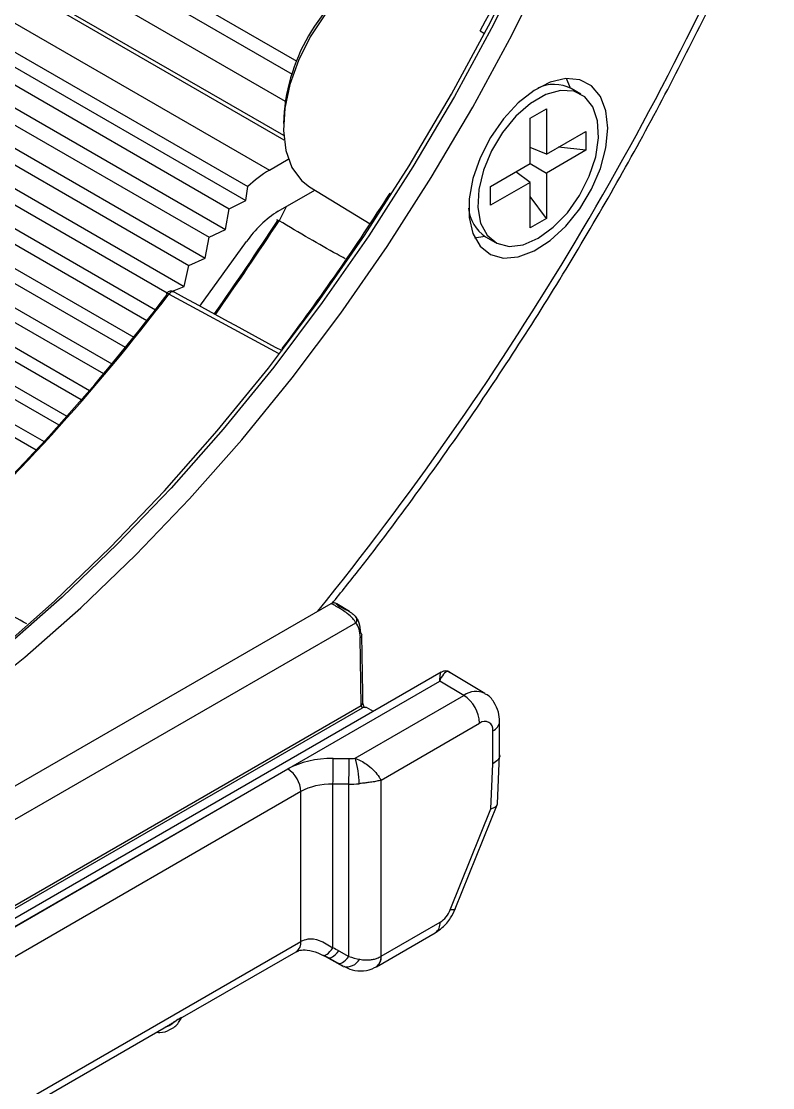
# Model space of a CAD drawing. Extents: x 6 to 134, y 3 to 97.
# Drawn here: x 24.871 to 26.855, y 68.674 to 71.49 of the extents above; entities that cross this region are included whole.
import ezdxf

# ---------------------------------------------------------------- set-up
doc = ezdxf.new("R2010")
doc.units = 0
doc.header["$MEASUREMENT"] = 0
doc.layers.add('OBJECT', color=7, linetype='CONTINUOUS')

msp = doc.modelspace()

# ---------------------------------------------------------------- linework, layer by layer
at = {"layer": 'OBJECT'}
for p, q in [((22.6248, 73.1011), (25.5984, 71.3845)), ((22.6076, 73.0701), (25.5858, 71.3508)), ((22.5737, 73.008), (25.5679, 71.2795)), ((22.5316, 72.928), (25.5644, 71.1772)), ((22.536, 72.9367), (25.5634, 71.189)), ((22.4914, 72.8488), (25.5259, 71.0971)), ((22.4622, 72.7893), (25.4692, 71.0534)), ((22.4473, 72.7583), (25.4635, 71.0171)), ((22.4298, 72.7212), (25.4201, 70.995)), ((22.4079, 72.6737), (25.4103, 70.9404)), ((22.3915, 72.6374), (25.367, 70.9196)), ((22.3699, 72.5887), (25.3562, 70.8647)), ((22.3546, 72.5532), (25.313, 70.8453)), ((22.3335, 72.5033), (25.3011, 70.7901)), ((22.3192, 72.4686), (25.2561, 70.7732)), ((22.2986, 72.4176), (25.2249, 70.7283)), ((22.2853, 72.3838), (25.2021, 70.7)), ((22.2653, 72.3316), (25.1678, 70.656)), ((22.253, 72.2988), (25.1453, 70.6292)), ((22.2336, 72.2455), (25.1098, 70.585)), ((22.2223, 72.2137), (25.0876, 70.5595)), ((22.2035, 72.1592), (25.051, 70.5154)), ((22.1931, 72.1284), (25.0292, 70.4912)), ((22.175, 72.0728), (24.9914, 70.447)), ((22.1656, 72.0431), (24.97, 70.4242)), ((22.4691, 71.8012), (24.931, 70.38)), ((22.4691, 71.7677), (24.91, 70.3586)), ((26.0827, 71.4647), (26.094, 71.4582)), ((26.3486, 71.2975), (26.3226, 71.3125)), ((26.214, 71.2342), (26.2572, 71.2591)), ((26.2572, 71.2591), (26.2572, 71.1391)), ((26.214, 71.1142), (26.214, 71.2342)), ((26.2572, 71.1391), (26.3611, 71.1991)), ((26.3611, 71.1991), (26.3611, 71.1493)), ((26.2572, 71.1391), (26.214, 71.1571)), ((26.3611, 71.1493), (26.2572, 71.0893)), ((26.3611, 71.1493), (26.289, 71.1575)), ((25.5259, 71.0971), (25.5757, 71.126)), ((26.1101, 71.0542), (26.214, 71.1142)), ((26.214, 71.1142), (26.2572, 71.0893)), ((26.214, 71.0644), (26.1769, 71.0928)), ((26.2572, 71.0893), (26.2572, 70.9693)), ((26.214, 71.0644), (26.1101, 71.0044)), ((26.214, 70.9444), (26.214, 71.0644)), ((25.4635, 71.0171), (25.4692, 71.0534)), ((25.5495, 70.9883), (25.6459, 71.0442)), ((25.6319, 71.0527), (25.7923, 70.9555)), ((25.8446, 71.0365), (25.8486, 71.0342)), ((26.1101, 71.0044), (26.1101, 71.0542)), ((26.2572, 70.9693), (26.214, 71.0276)), ((25.4201, 70.995), (25.4635, 71.0171)), ((25.4103, 70.9404), (25.4201, 70.995)), ((26.2572, 70.9693), (26.214, 70.9444)), ((25.3562, 70.8647), (25.367, 70.9196)), ((25.367, 70.9196), (25.4103, 70.9404)), ((26.0676, 70.9185), (26.0946, 70.9223)), ((26.0966, 70.9211), (26.1226, 70.906)), ((25.3425, 70.7381), (25.4659, 70.9082)), ((25.313, 70.8453), (25.3562, 70.8647)), ((25.3011, 70.7901), (25.313, 70.8453)), ((25.2703, 70.7773), (25.3011, 70.7901)), ((25.2021, 70.7), (25.2031, 70.7004)), ((25.1453, 70.6292), (25.1464, 70.6296)), ((25.5598, 70.6258), (25.5625, 70.6243)), ((25.5619, 70.6234), (25.5598, 70.6258)), ((25.0876, 70.5595), (25.0888, 70.5599)), ((25.0292, 70.4912), (25.0305, 70.4916)), ((24.97, 70.4242), (24.9713, 70.4245)), ((24.91, 70.3586), (24.9115, 70.3589)), ((25.6881, 69.9518), (23.3042, 68.5756)), ((25.7374, 69.9312), (25.7042, 69.9513)), ((23.3473, 68.5121), (25.754, 69.9015)), ((25.7687, 69.6834), (25.766, 69.8624)), ((25.7727, 69.7156), (25.7704, 69.8686)), ((25.9797, 69.7711), (23.6268, 68.4128)), ((26.0948, 69.7145), (26.0023, 69.7706)), ((23.6924, 68.4295), (25.9756, 69.7476)), ((26.0394, 69.7095), (25.9756, 69.7476)), ((25.7524, 69.5438), (26.0394, 69.7095)), ((23.3394, 68.281), (25.7687, 69.6834)), ((23.3432, 68.2751), (25.772, 69.6772)), ((25.772, 69.6772), (25.7687, 69.6834)), ((25.8004, 69.6676), (25.7827, 69.6782)), ((25.8207, 69.4861), (26.0811, 69.6364)), ((26.1337, 69.5485), (26.1337, 69.6407)), ((26.1161, 69.5292), (26.1161, 69.6162)), ((25.6944, 69.5433), (25.7364, 69.5429)), ((26.1279, 69.4237), (26.1336, 69.5523)), ((24.0945, 68.6608), (25.5749, 69.5154)), ((26.1108, 69.4105), (26.1161, 69.5291)), ((25.8207, 69.0206), (25.8207, 69.4861)), ((25.609, 69.4558), (24.1286, 68.6012)), ((25.609, 69.0602), (25.609, 69.4558)), ((25.6938, 69.0429), (25.6938, 69.4753)), ((25.7358, 69.4749), (25.6938, 69.4753)), ((25.7358, 69.0199), (25.7358, 69.4749)), ((26.0034, 69.1436), (26.1108, 69.4105)), ((26.0166, 69.1457), (26.1273, 69.4207)), ((25.8086, 68.9933), (25.964, 69.0831)), ((25.821, 69.0208), (25.9765, 69.1105)), ((24.1286, 68.2056), (25.609, 69.0602)), ((25.2966, 68.8597), (25.5965, 69.0328)), ((25.7093, 69.0348), (25.7358, 69.0199)), ((25.7208, 68.9941), (25.6686, 69.0228)), ((25.6801, 69.0171), (25.6694, 69.023)), ((25.6801, 69.0171), (25.6779, 69.0182)), ((25.7066, 69.0022), (25.6801, 69.0171)), ((24.8724, 68.6147), (25.2646, 68.8411))]:
    msp.add_line(p, q, dxfattribs=at)
at = {"layer": 'OBJECT', "flags": 128}
for points in [[(24.2862, 69.4555), (24.3487, 69.4929), (24.5032, 69.5936), (24.6568, 69.7051), (24.8087, 69.827), (24.9585, 69.9588), (25.1055, 70.1), (25.249, 70.25), (25.3885, 70.4081), (25.5234, 70.5737), (25.6532, 70.7462), (25.7773, 70.9247), (25.8952, 71.1087), (26.0064, 71.2973), (26.1105, 71.4898), (26.207, 71.6853)], [(26.2128, 71.6752), (26.1174, 71.482), (26.0146, 71.2918), (25.9047, 71.1055), (25.7882, 70.9237), (25.6656, 70.7473), (25.5374, 70.5769), (25.4041, 70.4133), (25.2663, 70.2571), (25.1244, 70.1089), (24.9793, 69.9694), (24.8313, 69.8392)], [(24.7299, 69.6906), (24.8801, 69.811), (25.0281, 69.9413), (25.1732, 70.0808), (25.315, 70.2289), (25.4529, 70.3851), (25.5862, 70.5488), (25.7144, 70.7191), (25.837, 70.8956), (25.9535, 71.0773), (26.0634, 71.2637), (26.1662, 71.4538), (26.2616, 71.647)], [(25.9762, 71.649), (25.951, 71.6593), (25.9085, 71.6638), (25.8619, 71.6555), (25.8129, 71.6345), (25.7636, 71.6019), (25.7161, 71.5588), (25.6723, 71.5072), (25.634, 71.4491), (25.6028, 71.3868), (25.58, 71.3231), (25.5665, 71.2604), (25.5628, 71.2014), (25.5692, 71.1485), (25.5853, 71.1039), (25.6105, 71.0694), (25.6319, 71.0527)], [(26.4194, 71.2079), (26.4145, 71.254), (26.3999, 71.2919), (26.3764, 71.3195), (26.3454, 71.3354), (26.3084, 71.3387), (26.2675, 71.3293), (26.2249, 71.3075), (26.1829, 71.2747), (26.1437, 71.2325), (26.1094, 71.1833), (26.082, 71.1297), (26.0628, 71.0746), (26.053, 71.021), (26.053, 70.9717), (26.0628, 70.9294), (26.082, 70.8964), (26.1094, 70.8745), (26.1437, 70.8648), (26.1829, 70.8679), (26.2249, 70.8836), (26.2675, 70.9111), (26.3084, 70.9489), (26.3454, 70.9948), (26.3764, 71.0466), (26.3999, 71.1013), (26.4145, 71.1561), (26.4194, 71.2079)], [(26.3205, 71.3136), (26.3201, 71.3149), (26.3103, 71.3389)], [(26.2356, 70.9172), (26.2753, 70.946), (26.3126, 70.9845), (26.345, 71.0304), (26.3705, 71.0808), (26.3876, 71.1325), (26.3951, 71.1822), (26.3926, 71.227), (26.3802, 71.2638), (26.3587, 71.2905), (26.3295, 71.3053), (26.2944, 71.3073), (26.2556, 71.2964), (26.2156, 71.2733), (26.1768, 71.2394), (26.1417, 71.1968), (26.1125, 71.1483), (26.091, 71.0969), (26.0786, 71.0457), (26.0761, 70.9981), (26.0836, 70.957), (26.1007, 70.925), (26.1262, 70.9041), (26.1586, 70.8956), (26.1959, 70.9001), (26.2356, 70.9172)], [(25.5706, 71.0005), (25.5515, 70.9633), (25.5515, 70.9633), (25.5515, 70.9633)], [(25.2609, 70.7698), (25.2627, 70.772), (25.2647, 70.7738), (25.2668, 70.7752), (25.2688, 70.7761), (25.2708, 70.7765), (25.2726, 70.7764), (25.2739, 70.7759)], [(25.2739, 70.7759), (25.2742, 70.7757), (25.2755, 70.7746)], [(25.2562, 70.7688), (25.2553, 70.77), (25.2548, 70.771), (25.2548, 70.7717), (25.2548, 70.7718)], [(25.5499, 70.6126), (25.5079, 70.6354), (25.2609, 70.7698)], [(26.0166, 69.1457), (26.0164, 69.1452), (26.014, 69.1438), (26.0096, 69.1432), (26.0034, 69.1436)], [(25.6677, 69.0235), (25.6691, 69.0231), (25.6717, 69.0232), (25.6748, 69.0242), (25.6781, 69.0262), (25.6818, 69.0291), (25.6857, 69.033), (25.6897, 69.0376), (25.6938, 69.0429)], [(25.6801, 69.0171), (25.6826, 69.0164), (25.6855, 69.0165), (25.6888, 69.0176), (25.6925, 69.0194), (25.6965, 69.0222), (25.7006, 69.0257), (25.7049, 69.0299), (25.7093, 69.0348)], [(25.7066, 69.0022), (25.709, 69.0015), (25.712, 69.0016), (25.7153, 69.0026), (25.719, 69.0045), (25.7229, 69.0073), (25.7271, 69.0108), (25.7314, 69.015), (25.7358, 69.0199)]]:
    msp.add_lwpolyline(points, dxfattribs=at)
at = {"layer": 'OBJECT'}
for centre, radius, start, end in [((19.0985, 75.2236), 8.4245, 321.08862, 336.77768), ((20.7884, 74.2897), 6.0008, 331.91652, 336.56582), ((26.0606, 71.2028), 0.498, 122.0046, 178.0008), ((26.2776, 71.2241), 0.0992, 63.0363, 115.6345), ((25.6758, 70.8439), 0.2942, 120.628, 134.5952), ((20.7815, 74.2433), 5.9932, 322.8725, 327.6508), ((25.6928, 70.7551), 0.2737, 121.5796, 145.999), ((26.1532, 71.0057), 0.1019, 185.1226, 236.2174), ((18.573, 75.5182), 8.3302, 324.80777, 326.85629), ((18.5983, 75.5036), 8.3043, 324.79211, 326.85637), ((25.2668, 70.7627), 0.015, 61.4518, 142.6274), ((20.9742, 74.02), 5.3764, 312.3866, 322.7909), ((20.9959, 74.0083), 5.3552, 312.4139, 322.7899), ((25.2557, 70.7638), 0.00799, 48.7893, 95.7736), ((25.7456, 69.9096), 0.0117, 316.0169, 53.5341), ((25.7633, 69.8678), 0.00723, 6.3063, 65.6723), ((25.7631, 69.8692), 0.00734, 293.4381, 355.2959), ((26.0711, 69.668), 0.0522, 62.6287, 127.3937), ((25.9887, 69.6322), 0.0924, 2.6523, 56.7703), ((25.765, 69.6909), 0.00836, 296.1716, 341.5702), ((26.0948, 69.6197), 0.0216, 350.786, 129.2033), ((26.1042, 69.6433), 0.0296, 293.7601, 354.9041), ((20.229, 69.558), 5.4655, 359.1339, 359.8462), ((20.271, 69.5575), 5.4655, 359.1339, 359.8462), ((25.5529, 69.4785), 0.2099, 359.4632, 18.1151), ((25.5335, 69.4523), 0.0755, 2.6523, 56.7703), ((25.9398, 69.1679), 0.0681, 302.595, 339.0953), ((25.947, 69.1073), 0.0296, 305.0752, 6.237), ((25.5795, 69.057), 0.0296, 305.0752, 6.237), ((25.579, 69.0575), 0.0304, 306.7497, 5.5103), ((25.7296, 69.0336), 0.0405, 257.4542, 329.1193), ((25.7907, 69.0177), 0.0301, 304.3943, 5.5663), ((25.7916, 69.0176), 0.0296, 304.6321, 6.2772), ((25.8002, 69.0569), 0.0416, 299.4379, 299.9981)]:
    msp.add_arc(centre, radius, start, end, dxfattribs=at)
for centre, major_axis, ratio, start_param, end_param in [((-975.4748, 621.9335), (1075.6789, -591.4588), 0.001755, 5.9087, 5.90942), ((25.693, 69.8203), (0.0503, 0.0903), 0.587367, 5.488363, 6.053683), ((25.7602, 69.5445), (0.0071, 0.2419), 0.043806, 5.349818, 5.499209), ((25.6944, 69.444), (0.169, -0.0026), 0.587275, 1.579831, 2.36523), ((25.7364, 69.5846), (0.071, -0.0011), 0.587275, 4.721424, 4.947801), ((25.6938, 69.4044), (0.12, -0.0026), 0.591298, 1.583702, 2.3691), ((25.7358, 69.5449), (0.12, -0.0011), 0.583219, 4.717659, 4.944036), ((26.0684, 69.435), (0.0594, -0.0129), 0.384396, 5.588205, 6.348763), ((25.6938, 69.0138), (0.12, 0.0027), 0.561983, 2.340998, 2.343776), ((25.5193, 68.9224), (0.2722, 0), 0.577294, 0.797818, 0.874715), ((25.7066, 69.0013), (0.06, -0.0338), 0.010892, 1.336512, 1.576931), ((25.7358, 69.0537), (0.1196, -0.0363), 0.259296, 4.790983, 5.031402)]:
    msp.add_ellipse(centre, major_axis=major_axis, ratio=ratio, start_param=start_param, end_param=end_param, dxfattribs=at)
for points, knots in [([(25.6908, 69.9517), (25.7156, 69.9824), (25.7915, 70.0763), (25.9135, 70.2402), (26.0567, 70.4422), (26.1943, 70.6495), (26.3262, 70.8612), (26.452, 71.077), (26.5715, 71.2961), (26.684, 71.5182), (26.7789, 71.7175), (26.833, 71.8433), (26.8546, 71.8936)], [0, 0, 0, 0, 0.053013, 0.162292, 0.271561, 0.380822, 0.490078, 0.599332, 0.708586, 0.817843, 0.927105, 1, 1, 1, 1]), ([(25.726, 70.8629), (25.7189, 70.8668), (25.6872, 70.8844), (25.6287, 70.9173), (25.5781, 70.9475), (25.5515, 70.9633)], [0, 0, 0, 0, 0.121336, 0.539061, 1, 1, 1, 1]), ([(24.8853, 69.8985), (24.8627, 69.9112), (24.7702, 69.9633), (24.6777, 70.0154), (24.6079, 70.0546)], [0, 0, 0, 0, 0.244929, 1, 1, 1, 1]), ([(25.7044, 69.9511), (25.7042, 69.9513), (25.7033, 69.9519), (25.7007, 69.9531), (25.6967, 69.954), (25.6921, 69.9538), (25.6895, 69.9523), (25.6882, 69.9517)], [0, 0, 0, 0, 0.077253, 0.287333, 0.515843, 0.779464, 1, 1, 1, 1]), ([(25.754, 69.9015), (25.7517, 69.9053), (25.7467, 69.9135), (25.7333, 69.9251), (25.72, 69.9343), (25.7098, 69.9406), (25.7023, 69.9451), (25.6962, 69.9487), (25.6912, 69.9514), (25.6884, 69.9528), (25.6883, 69.9517), (25.6883, 69.9516)], [0, 0, 0, 0, 0.162217, 0.350871, 0.49171, 0.588711, 0.670186, 0.751038, 0.846986, 0.987807, 1, 1, 1, 1]), ([(25.7043, 69.951), (25.7038, 69.9513), (25.7025, 69.9523), (25.7026, 69.9511), (25.7048, 69.9488), (25.7085, 69.9462), (25.7141, 69.9431), (25.7221, 69.9392), (25.7307, 69.9352), (25.7354, 69.9321), (25.7373, 69.9309)], [0, 0, 0, 0, 0.120604, 0.302468, 0.415903, 0.504923, 0.593909, 0.706978, 0.887272, 1, 1, 1, 1]), ([(25.7373, 69.9309), (25.7399, 69.9294), (25.7464, 69.9256), (25.7502, 69.9215), (25.7525, 69.919)], [0, 0, 0, 0, 0.393729, 1, 1, 1, 1]), ([(25.7525, 69.919), (25.7561, 69.9136), (25.7639, 69.9018), (25.7654, 69.8841), (25.7662, 69.8744)], [0, 0, 0, 0, 0.4536308, 1, 1, 1, 1]), ([(26.0021, 69.7704), (26.0018, 69.7707), (25.9977, 69.7745), (25.9905, 69.7716), (25.9825, 69.7622), (25.9773, 69.7515), (25.9759, 69.7483), (25.9756, 69.7477), (25.9756, 69.7476)], [0, 0, 0, 0, 0.029596, 0.36223, 0.823824, 0.967322, 0.995754, 1, 1, 1, 1]), ([(25.9756, 69.7476), (25.9756, 69.7477), (25.9757, 69.7482), (25.9758, 69.7495), (25.976, 69.7527), (25.977, 69.7628), (25.9776, 69.7719), (25.9799, 69.7707), (25.9801, 69.7705)], [0, 0, 0, 0, 0.0056838, 0.0376574, 0.0975772, 0.2551123, 0.9251367, 1, 1, 1, 1]), ([(26.0026, 69.7693), (26.0015, 69.7704), (25.9979, 69.7739), (25.9882, 69.7751), (25.9825, 69.7721), (25.98, 69.7707)], [0, 0, 0, 0, 0.199116, 0.646331, 1, 1, 1, 1]), ([(26.1337, 69.6407), (26.1332, 69.649), (26.132, 69.6672), (26.1198, 69.6922), (26.106, 69.7094), (26.0959, 69.7134), (26.0949, 69.7138)], [0, 0, 0, 0, 0.286553, 0.626503, 0.96223, 1, 1, 1, 1]), ([(25.7827, 69.6782), (25.781, 69.6781), (25.7783, 69.678), (25.7748, 69.6776), (25.773, 69.6773), (25.772, 69.6772), (25.772, 69.6772)], [0, 0, 0, 0, 0.488204, 0.73689, 0.985936, 1, 1, 1, 1]), ([(25.7729, 69.6882), (25.773, 69.6874), (25.7731, 69.6858), (25.7741, 69.6831), (25.7756, 69.6808), (25.7774, 69.679), (25.7788, 69.678), (25.7795, 69.6779), (25.7796, 69.6779)], [0, 0, 0, 0, 0.194444, 0.388901, 0.583423, 0.777331, 0.970735, 1, 1, 1, 1]), ([(25.7524, 69.5438), (25.7589, 69.5411), (25.7706, 69.5363), (25.7882, 69.5241), (25.8039, 69.5099), (25.8135, 69.4978), (25.8184, 69.4902), (25.8199, 69.4875), (25.8206, 69.4862), (25.8207, 69.4861)], [0, 0, 0, 0, 0.220983, 0.393629, 0.629567, 0.865292, 0.927329, 0.996391, 1, 1, 1, 1]), ([(26.1336, 69.5531), (26.1336, 69.553), (26.1351, 69.5485), (26.1301, 69.5394), (26.1208, 69.5326), (26.1161, 69.5292)], [0, 0, 0, 0, 0.010821, 0.505411, 1, 1, 1, 1]), ([(25.8207, 69.4861), (25.8206, 69.4861), (25.8204, 69.486), (25.8202, 69.486), (25.8199, 69.4859), (25.8189, 69.4856), (25.8164, 69.4848), (25.8102, 69.4833), (25.7999, 69.4812), (25.7872, 69.4794), (25.7747, 69.478), (25.7667, 69.477), (25.7627, 69.4765)], [0, 0, 0, 0, 0.006399, 0.007932, 0.012334, 0.029371, 0.070141, 0.170443, 0.402462, 0.638533, 0.81792, 1, 1, 1, 1]), ([(25.964, 69.0831), (25.9703, 69.0872), (25.9857, 69.0976), (26.0041, 69.1194), (26.0128, 69.1377), (26.0166, 69.1457)], [0, 0, 0, 0, 0.277589, 0.684577, 1, 1, 1, 1]), ([(25.6092, 69.0604), (25.6154, 69.0629), (25.6305, 69.0692), (25.661, 69.0639), (25.6819, 69.0505), (25.6938, 69.0429)], [0, 0, 0, 0, 0.231429, 0.564705, 1, 1, 1, 1]), ([(25.5976, 69.0318), (25.6002, 69.0337), (25.6063, 69.0379), (25.6265, 69.0378), (25.6488, 69.0325), (25.663, 69.0253), (25.6677, 69.0229)], [0, 0, 0, 0, 0.222644, 0.510617, 0.840816, 1, 1, 1, 1]), ([(25.6677, 69.0235), (25.6688, 69.023), (25.6723, 69.0213), (25.6756, 69.0195), (25.678, 69.0182)], [0, 0, 0, 0, 0.302634, 1, 1, 1, 1]), ([(25.7644, 69.0129), (25.7668, 69.0124), (25.7718, 69.0115), (25.7803, 69.0108), (25.79, 69.011), (25.8007, 69.0127), (25.8111, 69.0157), (25.8175, 69.019), (25.8207, 69.0206)], [0, 0, 0, 0, 0.122404, 0.245616, 0.427025, 0.611061, 0.803885, 1, 1, 1, 1]), ([(25.7222, 68.9949), (25.7293, 68.991), (25.7455, 68.9822), (25.7745, 68.9811), (25.7966, 68.9858), (25.8063, 68.9923), (25.8075, 68.9932)], [0, 0, 0, 0, 0.270251, 0.611452, 0.950421, 1, 1, 1, 1]), ([(25.2643, 68.8416), (25.2671, 68.843), (25.272, 68.8456), (25.2787, 68.8505), (25.2841, 68.8543), (25.2884, 68.8568), (25.2922, 68.8585), (25.2956, 68.8593), (25.2961, 68.8598), (25.2964, 68.86)], [0, 0, 0, 0, 0.177074, 0.310179, 0.449334, 0.544424, 0.637993, 0.808158, 1, 1, 1, 1]), ([(25.2286, 68.8204), (25.2314, 68.82), (25.2433, 68.8183), (25.2647, 68.8262), (25.2846, 68.8401), (25.2905, 68.8529), (25.2923, 68.8568)], [0, 0, 0, 0, 0.108876, 0.462046, 0.837535, 1, 1, 1, 1]), ([(25.2932, 68.8564), (25.2932, 68.8564), (25.2945, 68.8556), (25.2935, 68.8567), (25.2905, 68.8564), (25.2874, 68.8552), (25.2839, 68.8531), (25.2809, 68.851), (25.2774, 68.8483), (25.27, 68.8429), (25.2617, 68.8367), (25.2544, 68.8348), (25.253, 68.8345)], [0, 0, 0, 0, 0.006196, 0.262685, 0.374459, 0.432623, 0.490451, 0.568539, 0.578114, 0.666634, 0.936363, 1, 1, 1, 1])]:
    msp.add_open_spline(points, degree=3, knots=knots, dxfattribs=at)
msp.add_open_spline([(25.5478, 70.9638), (25.5471, 70.9644), (25.5457, 70.9657), (25.5459, 70.9661), (25.5477, 70.9654), (25.5502, 70.964), (25.5515, 70.9633)], degree=3, dxfattribs=at)

doc.saveas('drawing.dxf')
